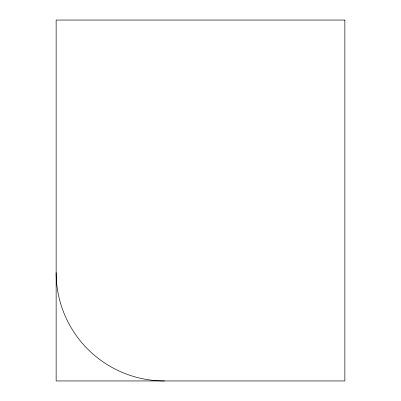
<?xml version="1.0" encoding="UTF-8"?>
<svg xmlns="http://www.w3.org/2000/svg" width="401" height="401" viewBox="0 0 401 401"><rect width="100%" height="100%" fill="white"/><g stroke="black" fill="none" stroke-linecap="round" stroke-linejoin="round"><path stroke-width="0.6" d="M164.41 380.95A108.27 108.27 0 0 1 56.14 272.68M344.86 20.05L56.14 20.05L56.14 380.95L344.86 380.95L344.86 20.05"/></g></svg>
